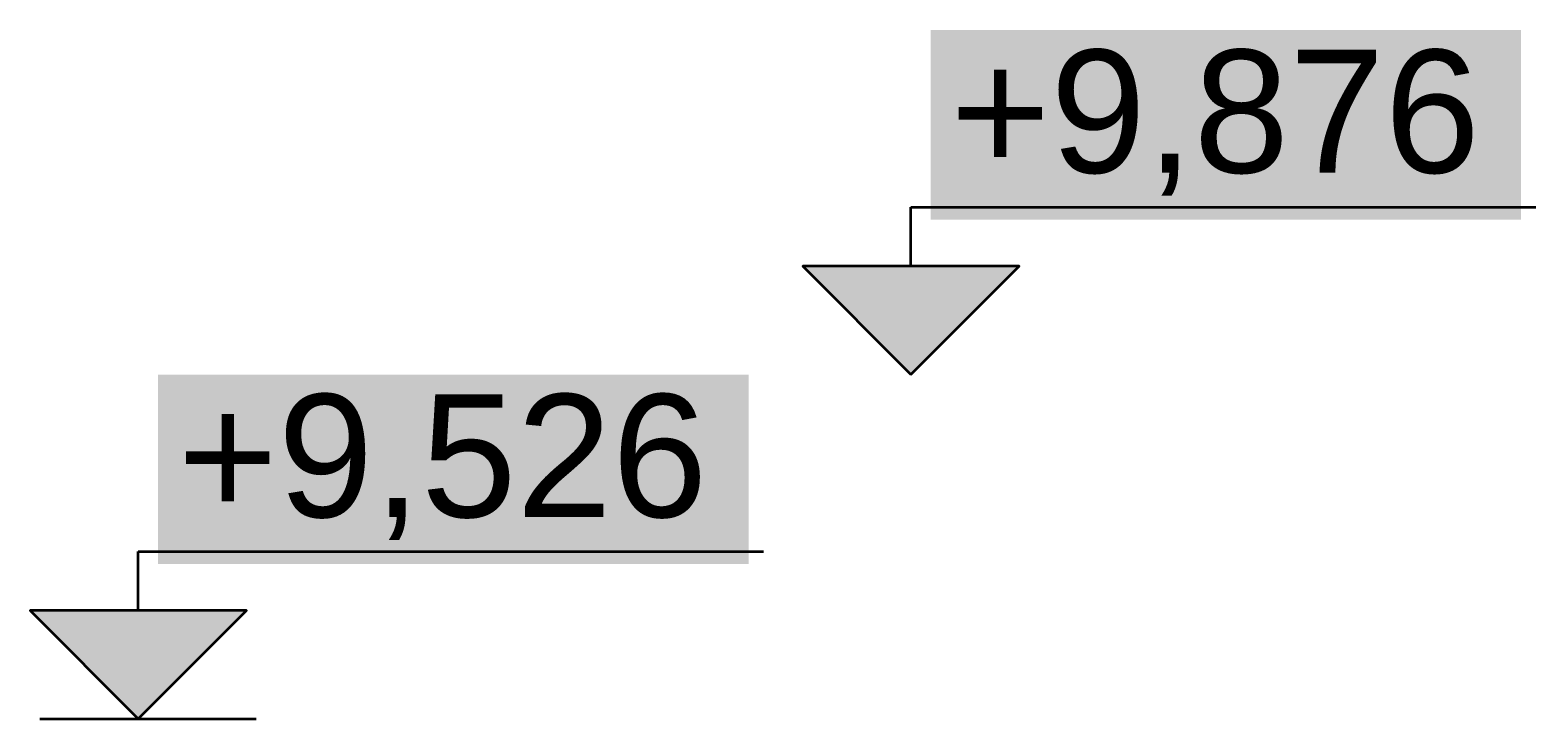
# Model space of a CAD drawing. Header units: metres. Extents: x -13 to 135, y -1 to 10.
# Drawn here: x 10.863 to 12.394, y 9.526 to 10.226 of the extents above; entities that cross this region are included whole.
import ezdxf

# ---------------------------------------------------------------- set-up
doc = ezdxf.new("R2010")
doc.units = ezdxf.units.M
doc.layers.add('A-MASKA', color=7, linetype='Continuous', lineweight=18)
doc.layers.add('A-RZEDNE', color=1, linetype='Continuous', lineweight=25)
doc.styles.add('PL_ARIAL', font='arial.ttf')

msp = doc.modelspace()

# ---------------------------------------------------------------- hatches: boundary and pattern name
at = {"layer": 'A-MASKA', "true_color": 0xffffff}
for points in [[(11.7783, 10.0335), (12.379, 10.0335), (12.379, 10.226), (11.7783, 10.226)], [(10.9925, 9.6835), (11.5933, 9.6835), (11.5933, 9.876), (10.9925, 9.876)]]:
    msp.add_hatch(color=7, dxfattribs=at).paths.add_polyline_path(points)
at = {"layer": 'A-RZEDNE', "true_color": 0x000000}
for points in [[(11.7583, 9.876), (11.8683, 9.986), (11.6483, 9.986)], [(10.9725, 9.526), (11.0825, 9.636), (10.8625, 9.636)]]:
    msp.add_hatch(color=7, dxfattribs=at).paths.add_polyline_path(points)

# ---------------------------------------------------------------- linework, layer by layer
at = {"layer": 'A-RZEDNE', "lineweight": 35, "ltscale": 0.05}
for points in [[(11.7583, 9.986), (11.7583, 10.046)], [(11.7583, 10.046), (12.394, 10.046)], [(10.9725, 9.636), (10.9725, 9.696)], [(10.9725, 9.696), (11.6083, 9.696)], [(10.8725, 9.526), (11.0925, 9.526)]]:
    msp.add_lwpolyline(points, dxfattribs=at)
for points in [[(11.7583, 9.876), (11.8683, 9.986), (11.6483, 9.986)], [(10.9725, 9.526), (11.0825, 9.636), (10.8625, 9.636)]]:
    msp.add_lwpolyline(points, close=True, dxfattribs=at)

# ---------------------------------------------------------------- texts
at = {"layer": 'A-RZEDNE', "style": 'PL_ARIAL'}
for s, p in [('+9,876', (11.7983, 10.081)), ('+9,526', (11.0125, 9.731))]:
    msp.add_text(s, height=0.125, dxfattribs=at).set_placement(p)

doc.saveas('drawing.dxf')
